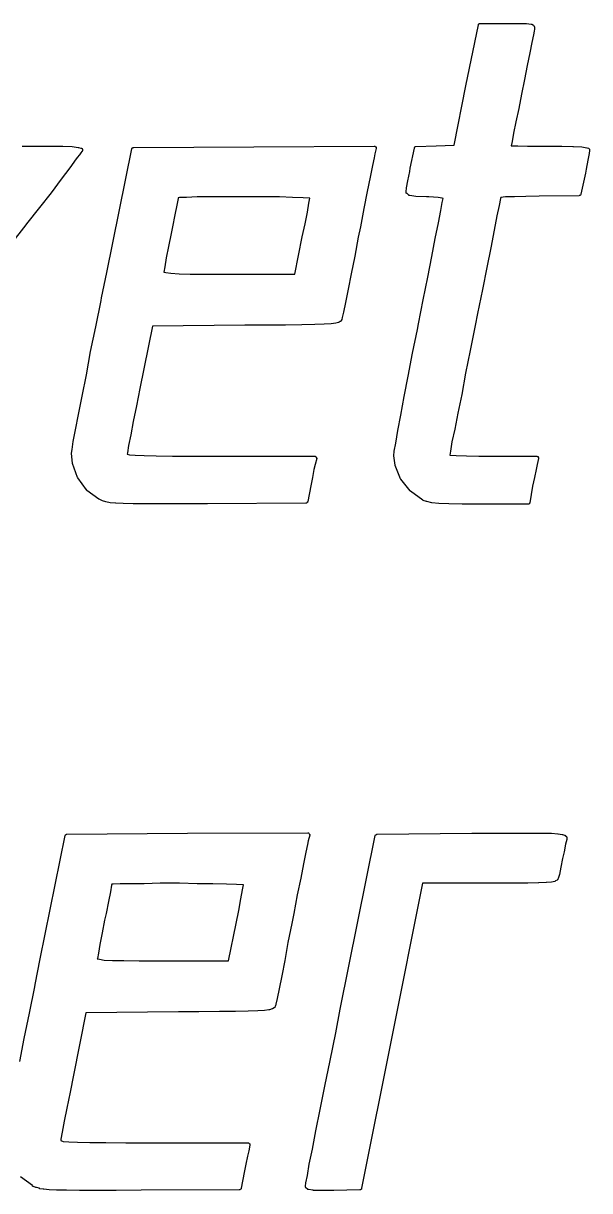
# Model space of a CAD drawing. Extents: x 101.3 to 133.5, y -168.4 to -100.4.
# Drawn here: x 104.895 to 106.356, y -162.145 to -159.133 of the extents above; entities that cross this region are included whole.
import ezdxf

# ---------------------------------------------------------------- set-up
doc = ezdxf.new("R2010")
doc.units = 0
doc.header["$MEASUREMENT"] = 0
doc.layers.add('BLACK', color=7, linetype='CONTINUOUS')

msp = doc.modelspace()

# ---------------------------------------------------------------- linework, layer by layer
at = {"layer": 'Black'}
for p, q in [((106.037, -159.294), (106.069, -159.137)), ((106.069, -159.135), (106.07, -159.134)), ((106.069, -159.136), (106.069, -159.135)), ((106.069, -159.135), (106.069, -159.135)), ((106.069, -159.135), (106.069, -159.135)), ((106.069, -159.137), (106.069, -159.136)), ((106.07, -159.134), (106.07, -159.134)), ((106.07, -159.134), (106.071, -159.134)), ((106.071, -159.134), (106.071, -159.133)), ((106.071, -159.133), (106.072, -159.133)), ((106.071, -159.134), (106.071, -159.134)), ((106.072, -159.133), (106.072, -159.133)), ((106.072, -159.133), (106.072, -159.133)), ((106.072, -159.133), (106.073, -159.133)), ((106.073, -159.133), (106.074, -159.133)), ((106.074, -159.133), (106.143, -159.133)), ((106.143, -159.133), (106.143, -159.133)), ((106.143, -159.133), (106.173, -159.133)), ((106.143, -159.133), (106.143, -159.133)), ((106.173, -159.133), (106.173, -159.133)), ((106.173, -159.133), (106.173, -159.133)), ((106.173, -159.133), (106.193, -159.133)), ((106.193, -159.133), (106.193, -159.133)), ((106.193, -159.133), (106.193, -159.133)), ((106.193, -159.133), (106.205, -159.135)), ((106.205, -159.135), (106.205, -159.135)), ((106.205, -159.135), (106.205, -159.135)), ((106.205, -159.135), (106.206, -159.135)), ((106.206, -159.135), (106.206, -159.135)), ((106.206, -159.135), (106.206, -159.135)), ((106.206, -159.135), (106.207, -159.135)), ((106.207, -159.135), (106.211, -159.138)), ((106.211, -159.138), (106.212, -159.139)), ((106.213, -159.153), (106.211, -159.163)), ((106.212, -159.139), (106.212, -159.139)), ((106.212, -159.139), (106.212, -159.139)), ((106.212, -159.139), (106.213, -159.14)), ((106.213, -159.14), (106.213, -159.14)), ((106.213, -159.14), (106.213, -159.14)), ((106.213, -159.14), (106.213, -159.141)), ((106.213, -159.141), (106.213, -159.141)), ((106.213, -159.141), (106.214, -159.142)), ((106.214, -159.148), (106.213, -159.153)), ((106.213, -159.153), (106.213, -159.153)), ((106.213, -159.153), (106.213, -159.153)), ((106.214, -159.142), (106.214, -159.142)), ((106.214, -159.142), (106.214, -159.147)), ((106.214, -159.147), (106.214, -159.148)), ((106.214, -159.148), (106.214, -159.148)), ((106.207, -159.182), (106.202, -159.209)), ((106.211, -159.163), (106.207, -159.182)), ((106.202, -159.209), (106.195, -159.242)), ((106.202, -159.209), (106.202, -159.209)), ((106.195, -159.242), (106.188, -159.278)), ((106.195, -159.242), (106.195, -159.242)), ((106.007, -159.447), (106.037, -159.294)), ((106.188, -159.278), (106.18, -159.316)), ((106.188, -159.278), (106.188, -159.278)), ((106.18, -159.316), (106.173, -159.353)), ((106.18, -159.316), (106.18, -159.316)), ((106.173, -159.353), (106.166, -159.387)), ((106.173, -159.353), (106.173, -159.353)), ((106.166, -159.387), (106.16, -159.416)), ((106.16, -159.416), (106.156, -159.438)), ((106.16, -159.416), (106.16, -159.416)), ((104.892, -159.45), (104.967, -159.45)), ((104.967, -159.45), (104.967, -159.45)), ((104.967, -159.45), (104.968, -159.45)), ((104.968, -159.45), (104.997, -159.45)), ((104.997, -159.45), (104.997, -159.45)), ((104.997, -159.45), (104.997, -159.45)), ((104.997, -159.45), (105.021, -159.451)), ((105.021, -159.451), (105.021, -159.451)), ((105.021, -159.451), (105.021, -159.451)), ((105.021, -159.451), (105.037, -159.453)), ((105.037, -159.453), (105.038, -159.453)), ((105.038, -159.453), (105.038, -159.453)), ((105.038, -159.453), (105.044, -159.455)), ((105.044, -159.455), (105.045, -159.455)), ((105.045, -159.455), (105.045, -159.455)), ((105.045, -159.455), (105.045, -159.455)), ((105.045, -159.455), (105.046, -159.455)), ((105.046, -159.455), (105.046, -159.456)), ((105.175, -159.456), (105.176, -159.455)), ((105.176, -159.455), (105.176, -159.454)), ((105.176, -159.454), (105.177, -159.454)), ((105.177, -159.454), (105.177, -159.454)), ((105.177, -159.454), (105.177, -159.454)), ((105.177, -159.454), (105.178, -159.454)), ((105.178, -159.454), (105.178, -159.453)), ((105.178, -159.453), (105.179, -159.453)), ((105.178, -159.454), (105.178, -159.454)), ((105.179, -159.453), (105.18, -159.453)), ((105.18, -159.453), (105.49, -159.452)), ((105.49, -159.452), (105.8, -159.45)), ((105.8, -159.45), (105.801, -159.45)), ((105.8, -159.45), (105.8, -159.45)), ((105.801, -159.45), (105.801, -159.45)), ((105.801, -159.45), (105.802, -159.45)), ((105.802, -159.45), (105.802, -159.45)), ((105.802, -159.45), (105.802, -159.45)), ((105.802, -159.45), (105.803, -159.451)), ((105.803, -159.451), (105.803, -159.451)), ((105.803, -159.451), (105.804, -159.451)), ((105.804, -159.451), (105.804, -159.451)), ((105.804, -159.451), (105.804, -159.452)), ((105.804, -159.452), (105.805, -159.452)), ((105.805, -159.452), (105.805, -159.453)), ((105.805, -159.453), (105.805, -159.453)), ((105.805, -159.453), (105.805, -159.453)), ((105.805, -159.453), (105.805, -159.454)), ((105.805, -159.454), (105.805, -159.454)), ((105.805, -159.454), (105.805, -159.454)), ((105.805, -159.454), (105.805, -159.455)), ((105.805, -159.455), (105.805, -159.456)), ((105.893, -159.507), (105.904, -159.455)), ((105.904, -159.453), (105.905, -159.452)), ((105.904, -159.454), (105.904, -159.453)), ((105.904, -159.453), (105.904, -159.453)), ((105.904, -159.453), (105.904, -159.453)), ((105.904, -159.455), (105.904, -159.454)), ((105.905, -159.452), (105.906, -159.451)), ((105.905, -159.452), (105.905, -159.452)), ((105.905, -159.452), (105.905, -159.452)), ((105.905, -159.452), (105.905, -159.452)), ((105.906, -159.451), (105.907, -159.451)), ((105.907, -159.451), (105.907, -159.451)), ((105.907, -159.451), (105.907, -159.451)), ((105.907, -159.451), (105.908, -159.451)), ((105.908, -159.451), (105.96, -159.449)), ((105.908, -159.451), (105.908, -159.451)), ((105.96, -159.449), (106.007, -159.447)), ((106.156, -159.438), (106.154, -159.449)), ((106.154, -159.449), (106.154, -159.449)), ((106.154, -159.449), (106.171, -159.449)), ((106.156, -159.438), (106.156, -159.438)), ((106.171, -159.449), (106.196, -159.45)), ((106.196, -159.45), (106.196, -159.45)), ((106.196, -159.45), (106.227, -159.45)), ((106.227, -159.45), (106.25, -159.45)), ((106.25, -159.45), (106.25, -159.45)), ((106.25, -159.45), (106.25, -159.45)), ((106.25, -159.45), (106.284, -159.45)), ((106.284, -159.45), (106.284, -159.45)), ((106.284, -159.45), (106.284, -159.45)), ((106.284, -159.45), (106.313, -159.451)), ((106.313, -159.451), (106.313, -159.451)), ((106.313, -159.451), (106.314, -159.451)), ((106.314, -159.451), (106.336, -159.452)), ((106.336, -159.452), (106.336, -159.452)), ((106.336, -159.452), (106.336, -159.452)), ((106.336, -159.452), (106.349, -159.454)), ((106.349, -159.454), (106.35, -159.454)), ((106.35, -159.454), (106.35, -159.454)), ((106.35, -159.454), (106.353, -159.455)), ((106.353, -159.455), (106.354, -159.456)), ((105.032, -159.483), (105.015, -159.506)), ((105.043, -159.469), (105.032, -159.483)), ((105.032, -159.483), (105.032, -159.483)), ((105.032, -159.483), (105.032, -159.483)), ((105.047, -159.463), (105.043, -159.468)), ((105.043, -159.468), (105.043, -159.469)), ((105.043, -159.469), (105.043, -159.469)), ((105.046, -159.456), (105.046, -159.456)), ((105.046, -159.456), (105.046, -159.456)), ((105.046, -159.456), (105.046, -159.456)), ((105.046, -159.456), (105.047, -159.456)), ((105.047, -159.456), (105.047, -159.457)), ((105.047, -159.457), (105.047, -159.457)), ((105.047, -159.457), (105.047, -159.457)), ((105.047, -159.457), (105.047, -159.457)), ((105.047, -159.457), (105.047, -159.458)), ((105.047, -159.458), (105.048, -159.458)), ((105.048, -159.462), (105.047, -159.462)), ((105.047, -159.462), (105.047, -159.462)), ((105.047, -159.462), (105.047, -159.463)), ((105.048, -159.458), (105.048, -159.458)), ((105.048, -159.458), (105.048, -159.458)), ((105.048, -159.458), (105.048, -159.459)), ((105.048, -159.459), (105.048, -159.459)), ((105.048, -159.459), (105.048, -159.459)), ((105.048, -159.459), (105.048, -159.459)), ((105.048, -159.459), (105.048, -159.46)), ((105.048, -159.46), (105.048, -159.46)), ((105.048, -159.46), (105.048, -159.46)), ((105.048, -159.46), (105.048, -159.46)), ((105.048, -159.46), (105.048, -159.461)), ((105.048, -159.461), (105.048, -159.461)), ((105.048, -159.461), (105.048, -159.461)), ((105.048, -159.461), (105.048, -159.462)), ((105.048, -159.462), (105.048, -159.462)), ((105.111, -159.776), (105.175, -159.457)), ((105.175, -159.457), (105.175, -159.456)), ((105.175, -159.456), (105.175, -159.456)), ((105.175, -159.456), (105.175, -159.456)), ((105.175, -159.457), (105.175, -159.457)), ((105.8, -159.48), (105.796, -159.5)), ((105.802, -159.47), (105.8, -159.48)), ((105.8, -159.48), (105.8, -159.48)), ((105.805, -159.456), (105.802, -159.47)), ((105.805, -159.456), (105.805, -159.456)), ((105.805, -159.456), (105.805, -159.456)), ((106.355, -159.469), (106.351, -159.486)), ((106.354, -159.456), (106.354, -159.456)), ((106.354, -159.456), (106.354, -159.456)), ((106.354, -159.456), (106.354, -159.456)), ((106.354, -159.456), (106.355, -159.457)), ((106.355, -159.457), (106.355, -159.457)), ((106.355, -159.457), (106.355, -159.457)), ((106.355, -159.457), (106.355, -159.458)), ((106.355, -159.458), (106.356, -159.458)), ((106.356, -159.461), (106.355, -159.469)), ((106.355, -159.469), (106.355, -159.469)), ((106.355, -159.469), (106.355, -159.469)), ((106.356, -159.458), (106.356, -159.459)), ((106.356, -159.459), (106.356, -159.459)), ((106.356, -159.459), (106.356, -159.459)), ((106.356, -159.459), (106.356, -159.46)), ((106.356, -159.46), (106.356, -159.461)), ((105.015, -159.506), (104.993, -159.535)), ((105.015, -159.506), (105.015, -159.506)), ((105.015, -159.506), (105.015, -159.506)), ((105.796, -159.5), (105.79, -159.53)), ((105.796, -159.5), (105.796, -159.5)), ((105.887, -159.539), (105.892, -159.515)), ((105.892, -159.515), (105.893, -159.507)), ((105.892, -159.515), (105.892, -159.515)), ((105.892, -159.515), (105.892, -159.515)), ((105.893, -159.507), (105.893, -159.507)), ((105.893, -159.507), (105.893, -159.507)), ((106.347, -159.509), (106.345, -159.52)), ((106.351, -159.486), (106.347, -159.509)), ((106.347, -159.509), (106.347, -159.509)), ((106.347, -159.509), (106.347, -159.509)), ((106.351, -159.486), (106.351, -159.486)), ((106.351, -159.486), (106.351, -159.486)), ((104.993, -159.535), (104.967, -159.57)), ((104.993, -159.535), (104.993, -159.535)), ((104.993, -159.535), (104.993, -159.535)), ((105.79, -159.53), (105.782, -159.567)), ((105.79, -159.53), (105.79, -159.53)), ((105.884, -159.557), (105.887, -159.539)), ((105.887, -159.539), (105.887, -159.539)), ((105.887, -159.539), (105.887, -159.539)), ((106.345, -159.52), (106.333, -159.574)), ((106.345, -159.52), (106.345, -159.52)), ((106.345, -159.52), (106.345, -159.52)), ((104.967, -159.57), (104.937, -159.608)), ((104.967, -159.57), (104.967, -159.57)), ((104.967, -159.57), (104.967, -159.57)), ((105.782, -159.567), (105.774, -159.611)), ((105.782, -159.567), (105.782, -159.567)), ((105.883, -159.567), (105.884, -159.558)), ((105.883, -159.568), (105.883, -159.567)), ((105.883, -159.569), (105.883, -159.568)), ((105.883, -159.568), (105.883, -159.568)), ((105.883, -159.57), (105.883, -159.569)), ((105.883, -159.569), (105.883, -159.569)), ((105.883, -159.569), (105.883, -159.569)), ((105.883, -159.571), (105.883, -159.57)), ((105.883, -159.57), (105.883, -159.57)), ((105.884, -159.571), (105.883, -159.571)), ((105.884, -159.558), (105.884, -159.557)), ((105.884, -159.557), (105.884, -159.557)), ((105.884, -159.572), (105.884, -159.571)), ((105.884, -159.571), (105.884, -159.571)), ((105.885, -159.572), (105.884, -159.572)), ((105.884, -159.572), (105.884, -159.572)), ((105.89, -159.576), (105.885, -159.572)), ((106.333, -159.575), (106.332, -159.576)), ((106.333, -159.574), (106.333, -159.574)), ((106.333, -159.574), (106.333, -159.575)), ((106.333, -159.575), (106.333, -159.575)), ((106.333, -159.575), (106.333, -159.575)), ((105.291, -159.602), (105.286, -159.627)), ((105.295, -159.585), (105.291, -159.602)), ((105.291, -159.602), (105.291, -159.602)), ((105.291, -159.602), (105.291, -159.602)), ((105.298, -159.582), (105.295, -159.583)), ((105.295, -159.583), (105.295, -159.585)), ((105.295, -159.585), (105.295, -159.585)), ((105.295, -159.585), (105.295, -159.585)), ((105.316, -159.582), (105.298, -159.582)), ((105.344, -159.581), (105.316, -159.582)), ((105.379, -159.581), (105.344, -159.581)), ((105.344, -159.581), (105.344, -159.581)), ((105.42, -159.581), (105.379, -159.581)), ((105.379, -159.581), (105.379, -159.581)), ((105.465, -159.581), (105.42, -159.581)), ((105.47, -159.581), (105.465, -159.581)), ((105.515, -159.581), (105.47, -159.581)), ((105.556, -159.581), (105.515, -159.581)), ((105.515, -159.581), (105.515, -159.581)), ((105.59, -159.582), (105.556, -159.581)), ((105.617, -159.583), (105.59, -159.582)), ((105.633, -159.584), (105.617, -159.583)), ((105.628, -159.62), (105.632, -159.597)), ((105.632, -159.597), (105.634, -159.584)), ((105.634, -159.584), (105.633, -159.584)), ((105.89, -159.577), (105.89, -159.576)), ((105.891, -159.577), (105.89, -159.577)), ((105.892, -159.577), (105.891, -159.577)), ((105.891, -159.577), (105.891, -159.577)), ((105.908, -159.58), (105.892, -159.577)), ((105.892, -159.577), (105.892, -159.577)), ((105.892, -159.577), (105.892, -159.577)), ((105.935, -159.581), (105.908, -159.58)), ((105.908, -159.58), (105.908, -159.58)), ((105.908, -159.58), (105.908, -159.58)), ((105.941, -159.581), (105.935, -159.581)), ((105.935, -159.581), (105.935, -159.581)), ((105.935, -159.581), (105.935, -159.581)), ((105.965, -159.582), (105.941, -159.581)), ((105.976, -159.584), (105.965, -159.582)), ((105.972, -159.616), (105.976, -159.595)), ((105.978, -159.585), (105.976, -159.584)), ((105.976, -159.595), (105.978, -159.585)), ((106.123, -159.603), (106.117, -159.63)), ((106.126, -159.585), (106.123, -159.603)), ((106.123, -159.603), (106.123, -159.603)), ((106.123, -159.603), (106.123, -159.603)), ((106.127, -159.582), (106.126, -159.585)), ((106.126, -159.585), (106.126, -159.585)), ((106.126, -159.585), (106.126, -159.585)), ((106.139, -159.581), (106.127, -159.582)), ((106.162, -159.581), (106.139, -159.581)), ((106.191, -159.58), (106.162, -159.581)), ((106.162, -159.581), (106.162, -159.581)), ((106.226, -159.579), (106.191, -159.58)), ((106.191, -159.58), (106.191, -159.58)), ((106.329, -159.578), (106.226, -159.579)), ((106.226, -159.579), (106.226, -159.579)), ((106.33, -159.577), (106.329, -159.577)), ((106.329, -159.577), (106.329, -159.578)), ((106.331, -159.577), (106.33, -159.577)), ((106.33, -159.577), (106.33, -159.577)), ((106.33, -159.577), (106.33, -159.577)), ((106.332, -159.576), (106.331, -159.577)), ((106.332, -159.576), (106.332, -159.576)), ((106.332, -159.576), (106.332, -159.576)), ((106.332, -159.576), (106.332, -159.576)), ((104.937, -159.608), (104.904, -159.65)), ((104.937, -159.608), (104.937, -159.608)), ((104.937, -159.608), (104.937, -159.608)), ((105.286, -159.627), (105.28, -159.658)), ((105.286, -159.627), (105.286, -159.627)), ((105.286, -159.627), (105.286, -159.627)), ((105.622, -159.65), (105.628, -159.62)), ((105.774, -159.611), (105.765, -159.658)), ((105.774, -159.611), (105.774, -159.611)), ((105.966, -159.648), (105.972, -159.616)), ((105.972, -159.616), (105.972, -159.616)), ((106.117, -159.63), (106.11, -159.667)), ((106.117, -159.63), (106.117, -159.63)), ((104.902, -159.653), (104.758, -159.837)), ((104.904, -159.65), (104.902, -159.653)), ((104.902, -159.653), (104.902, -159.653)), ((104.904, -159.65), (104.904, -159.65)), ((104.904, -159.65), (104.904, -159.65)), ((105.28, -159.658), (105.277, -159.675)), ((105.28, -159.658), (105.28, -159.658)), ((105.28, -159.658), (105.28, -159.658)), ((105.615, -159.684), (105.622, -159.65)), ((105.622, -159.65), (105.622, -159.65)), ((105.765, -159.658), (105.759, -159.685)), ((105.958, -159.688), (105.966, -159.648)), ((105.966, -159.648), (105.966, -159.648)), ((105.277, -159.675), (105.27, -159.709)), ((105.277, -159.675), (105.277, -159.675)), ((105.596, -159.78), (105.615, -159.684)), ((105.615, -159.684), (105.615, -159.684)), ((105.759, -159.685), (105.75, -159.734)), ((105.759, -159.685), (105.759, -159.685)), ((105.949, -159.735), (105.958, -159.688)), ((106.11, -159.667), (106.101, -159.712)), ((106.11, -159.667), (106.11, -159.667)), ((105.27, -159.709), (105.264, -159.738)), ((106.101, -159.712), (106.091, -159.763)), ((106.101, -159.712), (106.101, -159.712)), ((105.264, -159.738), (105.26, -159.761)), ((105.264, -159.738), (105.264, -159.738)), ((105.75, -159.734), (105.741, -159.779)), ((105.75, -159.734), (105.75, -159.734)), ((105.75, -159.734), (105.75, -159.734)), ((105.939, -159.788), (105.949, -159.735)), ((105.949, -159.735), (105.949, -159.735)), ((105.097, -159.841), (105.111, -159.776)), ((105.26, -159.761), (105.258, -159.775)), ((105.258, -159.775), (105.258, -159.775)), ((105.258, -159.775), (105.263, -159.776)), ((105.263, -159.776), (105.276, -159.778)), ((105.276, -159.778), (105.297, -159.779)), ((105.297, -159.779), (105.326, -159.78)), ((105.326, -159.78), (105.366, -159.78)), ((105.366, -159.78), (105.366, -159.78)), ((105.366, -159.78), (105.417, -159.78)), ((105.417, -159.78), (105.426, -159.78)), ((105.426, -159.78), (105.596, -159.78)), ((105.741, -159.779), (105.733, -159.819)), ((105.741, -159.779), (105.741, -159.779)), ((105.741, -159.779), (105.741, -159.779)), ((106.091, -159.763), (106.08, -159.82)), ((106.091, -159.763), (106.091, -159.763)), ((105.927, -159.846), (105.939, -159.788)), ((105.096, -159.848), (105.097, -159.841)), ((105.733, -159.819), (105.726, -159.853)), ((105.733, -159.819), (105.733, -159.819)), ((105.733, -159.819), (105.733, -159.819)), ((105.915, -159.908), (105.927, -159.846)), ((106.08, -159.82), (106.067, -159.882)), ((106.08, -159.82), (106.08, -159.82)), ((105.082, -159.916), (105.096, -159.848)), ((105.096, -159.848), (105.096, -159.848)), ((105.096, -159.848), (105.096, -159.848)), ((105.726, -159.853), (105.721, -159.878)), ((105.726, -159.853), (105.726, -159.853)), ((105.726, -159.853), (105.726, -159.853)), ((105.701, -159.907), (105.689, -159.908)), ((105.708, -159.905), (105.701, -159.907)), ((105.701, -159.907), (105.701, -159.907)), ((105.701, -159.907), (105.701, -159.907)), ((105.709, -159.904), (105.708, -159.905)), ((105.71, -159.904), (105.709, -159.904)), ((105.713, -159.902), (105.71, -159.904)), ((105.714, -159.902), (105.713, -159.902)), ((105.715, -159.901), (105.714, -159.901)), ((105.714, -159.901), (105.714, -159.901)), ((105.714, -159.901), (105.714, -159.902)), ((105.717, -159.897), (105.715, -159.9)), ((105.715, -159.9), (105.715, -159.9)), ((105.715, -159.9), (105.715, -159.901)), ((105.718, -159.893), (105.717, -159.896)), ((105.717, -159.896), (105.717, -159.897)), ((105.717, -159.897), (105.717, -159.897)), ((105.721, -159.878), (105.718, -159.892)), ((105.718, -159.892), (105.718, -159.893)), ((105.718, -159.893), (105.718, -159.893)), ((105.721, -159.878), (105.721, -159.878)), ((105.721, -159.878), (105.721, -159.878)), ((106.067, -159.882), (106.061, -159.913)), ((105.069, -159.98), (105.082, -159.916)), ((105.082, -159.916), (105.082, -159.916)), ((105.082, -159.916), (105.082, -159.916)), ((105.229, -159.914), (105.196, -160.075)), ((105.467, -159.912), (105.229, -159.914)), ((105.52, -159.912), (105.467, -159.912)), ((105.467, -159.912), (105.467, -159.912)), ((105.467, -159.912), (105.467, -159.912)), ((105.572, -159.912), (105.52, -159.912)), ((105.52, -159.912), (105.52, -159.912)), ((105.52, -159.912), (105.52, -159.912)), ((105.614, -159.911), (105.572, -159.912)), ((105.572, -159.912), (105.572, -159.912)), ((105.572, -159.912), (105.572, -159.912)), ((105.647, -159.91), (105.614, -159.911)), ((105.614, -159.911), (105.614, -159.911)), ((105.614, -159.911), (105.614, -159.911)), ((105.671, -159.909), (105.647, -159.91)), ((105.647, -159.91), (105.647, -159.91)), ((105.647, -159.91), (105.647, -159.91)), ((105.689, -159.908), (105.671, -159.909)), ((105.671, -159.909), (105.671, -159.909)), ((105.671, -159.909), (105.671, -159.909)), ((105.689, -159.908), (105.689, -159.908)), ((105.689, -159.908), (105.689, -159.908)), ((105.899, -159.984), (105.912, -159.923)), ((105.912, -159.923), (105.915, -159.908)), ((105.912, -159.923), (105.912, -159.923)), ((105.912, -159.923), (105.912, -159.923)), ((105.915, -159.908), (105.915, -159.908)), ((106.061, -159.913), (106.048, -159.977)), ((105.058, -160.04), (105.069, -159.98)), ((105.069, -159.98), (105.069, -159.98)), ((105.888, -160.043), (105.899, -159.984)), ((105.899, -159.984), (105.899, -159.984)), ((105.899, -159.984), (105.899, -159.984)), ((106.048, -159.977), (106.036, -160.036)), ((105.047, -160.095), (105.058, -160.04)), ((105.058, -160.04), (105.058, -160.04)), ((105.058, -160.04), (105.058, -160.04)), ((105.878, -160.096), (105.888, -160.043)), ((105.888, -160.043), (105.888, -160.043)), ((105.888, -160.043), (105.888, -160.043)), ((106.036, -160.036), (106.026, -160.091)), ((106.036, -160.036), (106.036, -160.036)), ((105.196, -160.075), (105.187, -160.12)), ((105.038, -160.142), (105.047, -160.095)), ((105.047, -160.095), (105.047, -160.095)), ((105.047, -160.095), (105.047, -160.095)), ((105.869, -160.144), (105.878, -160.096)), ((105.878, -160.096), (105.878, -160.096)), ((105.878, -160.096), (105.878, -160.096)), ((106.026, -160.091), (106.016, -160.139)), ((106.026, -160.091), (106.026, -160.091)), ((105.03, -160.182), (105.038, -160.142)), ((105.038, -160.142), (105.038, -160.142)), ((105.038, -160.142), (105.038, -160.142)), ((105.187, -160.12), (105.179, -160.16)), ((105.861, -160.184), (105.869, -160.144)), ((105.869, -160.144), (105.869, -160.144)), ((105.869, -160.144), (105.869, -160.144)), ((106.016, -160.139), (106.008, -160.18)), ((105.179, -160.16), (105.173, -160.195)), ((105.179, -160.16), (105.179, -160.16)), ((105.024, -160.212), (105.03, -160.182)), ((105.03, -160.182), (105.03, -160.182)), ((105.03, -160.182), (105.03, -160.182)), ((105.173, -160.195), (105.167, -160.222)), ((105.856, -160.216), (105.861, -160.184)), ((105.861, -160.184), (105.861, -160.184)), ((105.861, -160.184), (105.861, -160.184)), ((106.008, -160.18), (106.001, -160.213)), ((105.02, -160.242), (105.021, -160.233)), ((105.021, -160.233), (105.024, -160.212)), ((105.021, -160.233), (105.021, -160.233)), ((105.021, -160.233), (105.021, -160.233)), ((105.024, -160.212), (105.024, -160.212)), ((105.024, -160.212), (105.024, -160.212)), ((105.167, -160.222), (105.164, -160.241)), ((105.167, -160.222), (105.167, -160.222)), ((105.851, -160.248), (105.852, -160.238)), ((105.852, -160.237), (105.856, -160.216)), ((105.852, -160.238), (105.852, -160.237)), ((105.852, -160.237), (105.852, -160.237)), ((105.856, -160.216), (105.856, -160.216)), ((105.856, -160.216), (105.856, -160.216)), ((105.997, -160.237), (105.995, -160.247)), ((106.001, -160.213), (105.997, -160.237)), ((105.997, -160.237), (105.997, -160.237)), ((106.001, -160.213), (106.001, -160.213)), ((105.02, -160.243), (105.02, -160.242)), ((105.02, -160.242), (105.02, -160.242)), ((105.022, -160.268), (105.02, -160.243)), ((105.022, -160.269), (105.022, -160.268)), ((105.164, -160.241), (105.163, -160.245)), ((105.163, -160.245), (105.169, -160.246)), ((105.169, -160.246), (105.184, -160.247)), ((105.184, -160.247), (105.207, -160.248)), ((105.207, -160.248), (105.238, -160.249)), ((105.238, -160.249), (105.28, -160.25)), ((105.28, -160.25), (105.28, -160.25)), ((105.28, -160.25), (105.332, -160.25)), ((105.332, -160.25), (105.395, -160.25)), ((105.395, -160.25), (105.402, -160.25)), ((105.402, -160.25), (105.647, -160.25)), ((105.647, -160.25), (105.647, -160.25)), ((105.647, -160.25), (105.647, -160.25)), ((105.647, -160.25), (105.648, -160.25)), ((105.648, -160.25), (105.648, -160.25)), ((105.648, -160.25), (105.649, -160.251)), ((105.652, -160.256), (105.648, -160.271)), ((105.649, -160.251), (105.649, -160.251)), ((105.649, -160.251), (105.649, -160.251)), ((105.649, -160.251), (105.65, -160.251)), ((105.65, -160.251), (105.65, -160.251)), ((105.65, -160.251), (105.65, -160.252)), ((105.65, -160.252), (105.651, -160.252)), ((105.651, -160.252), (105.651, -160.253)), ((105.651, -160.253), (105.651, -160.253)), ((105.651, -160.253), (105.651, -160.253)), ((105.651, -160.253), (105.651, -160.254)), ((105.651, -160.254), (105.652, -160.254)), ((105.652, -160.254), (105.652, -160.254)), ((105.652, -160.254), (105.652, -160.255)), ((105.652, -160.255), (105.652, -160.255)), ((105.652, -160.255), (105.652, -160.256)), ((105.652, -160.256), (105.652, -160.256)), ((105.652, -160.256), (105.652, -160.256)), ((105.851, -160.249), (105.851, -160.248)), ((105.854, -160.273), (105.851, -160.249)), ((105.851, -160.249), (105.851, -160.249)), ((105.995, -160.247), (105.996, -160.247)), ((105.996, -160.247), (106.012, -160.248)), ((106.012, -160.248), (106.038, -160.249)), ((106.038, -160.249), (106.07, -160.25)), ((106.07, -160.25), (106.104, -160.25)), ((106.104, -160.25), (106.219, -160.25)), ((106.219, -160.25), (106.219, -160.25)), ((106.219, -160.25), (106.22, -160.25)), ((106.22, -160.25), (106.22, -160.25)), ((106.22, -160.25), (106.221, -160.25)), ((106.221, -160.25), (106.221, -160.251)), ((106.221, -160.251), (106.221, -160.251)), ((106.221, -160.251), (106.222, -160.251)), ((106.224, -160.256), (106.221, -160.271)), ((106.222, -160.251), (106.223, -160.251)), ((106.223, -160.251), (106.223, -160.251)), ((106.223, -160.251), (106.223, -160.252)), ((106.223, -160.252), (106.223, -160.252)), ((106.223, -160.252), (106.224, -160.253)), ((106.224, -160.253), (106.224, -160.253)), ((106.224, -160.253), (106.224, -160.253)), ((106.224, -160.253), (106.224, -160.254)), ((106.224, -160.254), (106.224, -160.254)), ((106.224, -160.254), (106.224, -160.254)), ((106.224, -160.254), (106.224, -160.255)), ((106.224, -160.255), (106.224, -160.255)), ((106.224, -160.255), (106.224, -160.256)), ((106.224, -160.256), (106.224, -160.256)), ((106.224, -160.256), (106.224, -160.256)), ((105.035, -160.305), (105.022, -160.269)), ((105.022, -160.269), (105.022, -160.269)), ((105.645, -160.284), (105.641, -160.305)), ((105.648, -160.271), (105.645, -160.284)), ((105.645, -160.284), (105.645, -160.284)), ((105.854, -160.274), (105.854, -160.273)), ((105.868, -160.308), (105.854, -160.274)), ((105.854, -160.274), (105.854, -160.274)), ((106.218, -160.284), (106.214, -160.305)), ((106.221, -160.271), (106.218, -160.284)), ((105.036, -160.306), (105.035, -160.305)), ((105.035, -160.305), (105.035, -160.305)), ((105.058, -160.337), (105.036, -160.306)), ((105.637, -160.326), (105.629, -160.367)), ((105.641, -160.305), (105.637, -160.326)), ((105.637, -160.326), (105.637, -160.326)), ((105.869, -160.309), (105.868, -160.308)), ((105.893, -160.339), (105.869, -160.309)), ((105.869, -160.309), (105.869, -160.309)), ((106.209, -160.327), (106.202, -160.37)), ((106.214, -160.305), (106.209, -160.327)), ((106.214, -160.305), (106.214, -160.305)), ((105.059, -160.337), (105.058, -160.337)), ((105.059, -160.338), (105.059, -160.337)), ((105.09, -160.361), (105.059, -160.338)), ((105.894, -160.34), (105.893, -160.339)), ((105.893, -160.339), (105.893, -160.339)), ((105.926, -160.363), (105.894, -160.34)), ((105.091, -160.361), (105.09, -160.361)), ((105.093, -160.362), (105.091, -160.361)), ((105.091, -160.361), (105.091, -160.361)), ((105.1, -160.365), (105.093, -160.362)), ((105.093, -160.362), (105.093, -160.362)), ((105.093, -160.362), (105.093, -160.362)), ((105.108, -160.368), (105.1, -160.365)), ((105.1, -160.365), (105.1, -160.365)), ((105.1, -160.365), (105.1, -160.365)), ((105.119, -160.37), (105.108, -160.368)), ((105.108, -160.368), (105.108, -160.368)), ((105.108, -160.368), (105.108, -160.368)), ((105.133, -160.371), (105.119, -160.37)), ((105.119, -160.37), (105.119, -160.37)), ((105.119, -160.37), (105.119, -160.37)), ((105.134, -160.371), (105.133, -160.371)), ((105.133, -160.371), (105.133, -160.371)), ((105.153, -160.372), (105.134, -160.371)), ((105.179, -160.373), (105.153, -160.372)), ((105.153, -160.372), (105.153, -160.372)), ((105.153, -160.372), (105.153, -160.372)), ((105.212, -160.373), (105.179, -160.373)), ((105.179, -160.373), (105.179, -160.373)), ((105.179, -160.373), (105.179, -160.373)), ((105.254, -160.373), (105.212, -160.373)), ((105.212, -160.373), (105.212, -160.373)), ((105.212, -160.373), (105.212, -160.373)), ((105.306, -160.373), (105.254, -160.373)), ((105.254, -160.373), (105.254, -160.373)), ((105.254, -160.373), (105.254, -160.373)), ((105.37, -160.373), (105.306, -160.373)), ((105.306, -160.373), (105.306, -160.373)), ((105.306, -160.373), (105.306, -160.373)), ((105.624, -160.371), (105.37, -160.373)), ((105.37, -160.373), (105.37, -160.373)), ((105.37, -160.373), (105.37, -160.373)), ((105.625, -160.371), (105.624, -160.371)), ((105.624, -160.371), (105.624, -160.371)), ((105.626, -160.371), (105.625, -160.371)), ((105.625, -160.371), (105.625, -160.371)), ((105.625, -160.371), (105.625, -160.371)), ((105.627, -160.37), (105.626, -160.371)), ((105.628, -160.369), (105.627, -160.369)), ((105.627, -160.369), (105.627, -160.37)), ((105.627, -160.37), (105.627, -160.37)), ((105.627, -160.37), (105.627, -160.37)), ((105.629, -160.367), (105.628, -160.368)), ((105.628, -160.368), (105.628, -160.369)), ((105.628, -160.369), (105.628, -160.369)), ((105.628, -160.369), (105.628, -160.369)), ((105.927, -160.363), (105.926, -160.363)), ((105.927, -160.364), (105.927, -160.363)), ((105.935, -160.367), (105.927, -160.364)), ((105.936, -160.367), (105.935, -160.367)), ((105.949, -160.37), (105.936, -160.367)), ((105.936, -160.367), (105.936, -160.367)), ((105.967, -160.372), (105.949, -160.37)), ((105.949, -160.37), (105.949, -160.37)), ((105.949, -160.37), (105.949, -160.37)), ((105.993, -160.373), (105.967, -160.372)), ((105.967, -160.372), (105.967, -160.372)), ((105.967, -160.372), (105.967, -160.372)), ((106.027, -160.374), (105.993, -160.373)), ((105.993, -160.373), (105.993, -160.373)), ((105.993, -160.373), (105.993, -160.373)), ((106.072, -160.374), (106.027, -160.374)), ((106.027, -160.374), (106.027, -160.374)), ((106.027, -160.374), (106.027, -160.374)), ((106.197, -160.374), (106.072, -160.374)), ((106.072, -160.374), (106.072, -160.374)), ((106.072, -160.374), (106.072, -160.374)), ((106.198, -160.374), (106.197, -160.374)), ((106.197, -160.374), (106.197, -160.374)), ((106.197, -160.374), (106.197, -160.374)), ((106.199, -160.374), (106.198, -160.374)), ((106.198, -160.374), (106.198, -160.374)), ((106.198, -160.374), (106.198, -160.374)), ((106.2, -160.373), (106.199, -160.374)), ((106.201, -160.373), (106.2, -160.373)), ((106.2, -160.373), (106.2, -160.373)), ((106.2, -160.373), (106.2, -160.373)), ((106.202, -160.37), (106.201, -160.371)), ((106.201, -160.371), (106.201, -160.372)), ((106.201, -160.372), (106.201, -160.372)), ((106.201, -160.372), (106.201, -160.372)), ((106.201, -160.372), (106.201, -160.373)), ((104.939, -161.547), (105.003, -161.229)), ((105.003, -161.229), (105.004, -161.228)), ((105.004, -161.228), (105.004, -161.227)), ((105.004, -161.227), (105.004, -161.227)), ((105.004, -161.227), (105.004, -161.227)), ((105.004, -161.227), (105.005, -161.227)), ((105.005, -161.227), (105.005, -161.226)), ((105.005, -161.226), (105.005, -161.226)), ((105.005, -161.226), (105.005, -161.226)), ((105.005, -161.226), (105.006, -161.226)), ((105.006, -161.226), (105.007, -161.225)), ((105.007, -161.225), (105.007, -161.225)), ((105.007, -161.225), (105.007, -161.225)), ((105.007, -161.225), (105.007, -161.225)), ((105.007, -161.225), (105.008, -161.225)), ((105.008, -161.225), (105.319, -161.223)), ((105.319, -161.223), (105.629, -161.222)), ((105.629, -161.222), (105.629, -161.222)), ((105.629, -161.222), (105.63, -161.222)), ((105.629, -161.222), (105.629, -161.222)), ((105.63, -161.222), (105.63, -161.222)), ((105.63, -161.222), (105.631, -161.222)), ((105.634, -161.228), (105.63, -161.242)), ((105.631, -161.222), (105.631, -161.222)), ((105.631, -161.222), (105.631, -161.222)), ((105.631, -161.222), (105.632, -161.223)), ((105.632, -161.223), (105.632, -161.223)), ((105.632, -161.223), (105.632, -161.223)), ((105.632, -161.223), (105.633, -161.224)), ((105.633, -161.224), (105.633, -161.224)), ((105.633, -161.224), (105.633, -161.224)), ((105.633, -161.224), (105.633, -161.224)), ((105.633, -161.224), (105.633, -161.225)), ((105.633, -161.225), (105.634, -161.226)), ((105.634, -161.226), (105.634, -161.226)), ((105.634, -161.226), (105.634, -161.226)), ((105.634, -161.226), (105.634, -161.227)), ((105.634, -161.227), (105.634, -161.227)), ((105.634, -161.227), (105.634, -161.228)), ((105.634, -161.228), (105.634, -161.228)), ((105.713, -161.677), (105.803, -161.229)), ((105.803, -161.229), (105.804, -161.228)), ((105.804, -161.228), (105.804, -161.227)), ((105.804, -161.227), (105.804, -161.227)), ((105.804, -161.227), (105.804, -161.227)), ((105.804, -161.227), (105.805, -161.227)), ((105.805, -161.227), (105.805, -161.226)), ((105.805, -161.226), (105.805, -161.226)), ((105.805, -161.226), (105.805, -161.226)), ((105.805, -161.226), (105.806, -161.226)), ((105.806, -161.226), (105.807, -161.225)), ((105.807, -161.225), (105.807, -161.225)), ((105.807, -161.225), (105.807, -161.225)), ((105.807, -161.225), (105.808, -161.225)), ((105.808, -161.225), (106.052, -161.223)), ((105.808, -161.225), (105.808, -161.225)), ((106.052, -161.223), (106.052, -161.223)), ((106.052, -161.223), (106.114, -161.223)), ((106.114, -161.223), (106.114, -161.223)), ((106.114, -161.223), (106.114, -161.223)), ((106.114, -161.223), (106.164, -161.223)), ((106.164, -161.223), (106.164, -161.223)), ((106.164, -161.223), (106.164, -161.223)), ((106.164, -161.223), (106.204, -161.223)), ((106.204, -161.223), (106.204, -161.223)), ((106.204, -161.223), (106.204, -161.223)), ((106.204, -161.223), (106.235, -161.223)), ((106.235, -161.223), (106.235, -161.223)), ((106.235, -161.223), (106.235, -161.223)), ((106.235, -161.223), (106.258, -161.223)), ((106.258, -161.223), (106.258, -161.223)), ((106.258, -161.223), (106.258, -161.223)), ((106.258, -161.223), (106.274, -161.224)), ((106.274, -161.224), (106.274, -161.224)), ((106.274, -161.224), (106.275, -161.224)), ((106.275, -161.224), (106.285, -161.226)), ((106.285, -161.226), (106.285, -161.226)), ((106.285, -161.226), (106.286, -161.226)), ((106.286, -161.226), (106.291, -161.228)), ((106.291, -161.228), (106.292, -161.228)), ((106.292, -161.228), (106.292, -161.228)), ((106.292, -161.228), (106.292, -161.228)), ((106.292, -161.228), (106.293, -161.228)), ((106.293, -161.228), (106.293, -161.229)), ((106.293, -161.229), (106.293, -161.229)), ((106.293, -161.229), (106.296, -161.231)), ((106.296, -161.231), (106.296, -161.231)), ((106.296, -161.231), (106.296, -161.231)), ((106.296, -161.231), (106.296, -161.232)), ((106.296, -161.232), (106.297, -161.233)), ((105.628, -161.252), (105.624, -161.272)), ((105.63, -161.242), (105.628, -161.252)), ((105.628, -161.252), (105.628, -161.252)), ((106.294, -161.251), (106.29, -161.271)), ((106.297, -161.239), (106.294, -161.251)), ((106.297, -161.233), (106.297, -161.233)), ((106.297, -161.233), (106.297, -161.233)), ((106.297, -161.233), (106.297, -161.234)), ((106.297, -161.234), (106.297, -161.234)), ((106.297, -161.234), (106.297, -161.234)), ((106.297, -161.234), (106.297, -161.235)), ((106.297, -161.235), (106.297, -161.237)), ((106.297, -161.237), (106.297, -161.238)), ((106.297, -161.238), (106.297, -161.239)), ((106.297, -161.239), (106.297, -161.239)), ((105.624, -161.272), (105.618, -161.302)), ((105.624, -161.272), (105.624, -161.272)), ((106.286, -161.288), (106.282, -161.31)), ((106.29, -161.271), (106.286, -161.288)), ((106.286, -161.288), (106.286, -161.288)), ((106.286, -161.288), (106.286, -161.288)), ((105.618, -161.302), (105.611, -161.339)), ((105.618, -161.302), (105.618, -161.302)), ((106.282, -161.31), (106.278, -161.329)), ((106.282, -161.31), (106.282, -161.31)), ((106.282, -161.31), (106.282, -161.31)), ((105.248, -161.352), (105.207, -161.353)), ((105.294, -161.352), (105.248, -161.352)), ((105.298, -161.352), (105.294, -161.352)), ((105.344, -161.353), (105.298, -161.352)), ((105.611, -161.339), (105.602, -161.382)), ((105.611, -161.339), (105.611, -161.339)), ((105.925, -161.352), (105.847, -161.744)), ((106.095, -161.352), (105.925, -161.352)), ((106.111, -161.352), (106.095, -161.352)), ((106.095, -161.352), (106.095, -161.352)), ((106.159, -161.352), (106.111, -161.352)), ((106.111, -161.352), (106.111, -161.352)), ((106.111, -161.352), (106.111, -161.352)), ((106.197, -161.352), (106.159, -161.352)), ((106.159, -161.352), (106.159, -161.352)), ((106.159, -161.352), (106.159, -161.352)), ((106.224, -161.351), (106.197, -161.352)), ((106.197, -161.352), (106.197, -161.352)), ((106.197, -161.352), (106.197, -161.352)), ((106.225, -161.351), (106.224, -161.351)), ((106.224, -161.351), (106.224, -161.351)), ((106.244, -161.35), (106.225, -161.351)), ((106.245, -161.35), (106.244, -161.35)), ((106.244, -161.35), (106.244, -161.35)), ((106.258, -161.349), (106.245, -161.35)), ((106.266, -161.347), (106.258, -161.349)), ((106.258, -161.349), (106.258, -161.349)), ((106.258, -161.349), (106.258, -161.349)), ((106.267, -161.347), (106.266, -161.347)), ((106.268, -161.346), (106.267, -161.347)), ((106.272, -161.344), (106.268, -161.346)), ((106.273, -161.343), (106.272, -161.343)), ((106.272, -161.343), (106.272, -161.344)), ((106.274, -161.342), (106.273, -161.342)), ((106.273, -161.342), (106.273, -161.343)), ((106.273, -161.343), (106.273, -161.343)), ((106.273, -161.343), (106.273, -161.343)), ((106.275, -161.339), (106.274, -161.342)), ((106.276, -161.338), (106.275, -161.339)), ((106.278, -161.329), (106.276, -161.337)), ((106.276, -161.337), (106.276, -161.338)), ((106.278, -161.329), (106.278, -161.329)), ((106.278, -161.329), (106.278, -161.329)), ((105.12, -161.374), (105.115, -161.399)), ((105.123, -161.357), (105.12, -161.374)), ((105.12, -161.374), (105.12, -161.374)), ((105.12, -161.374), (105.12, -161.374)), ((105.124, -161.354), (105.123, -161.357)), ((105.123, -161.357), (105.123, -161.357)), ((105.123, -161.357), (105.123, -161.357)), ((105.127, -161.354), (105.124, -161.354)), ((105.145, -161.353), (105.127, -161.354)), ((105.172, -161.353), (105.145, -161.353)), ((105.207, -161.353), (105.172, -161.353)), ((105.172, -161.353), (105.172, -161.353)), ((105.207, -161.353), (105.207, -161.353)), ((105.384, -161.353), (105.344, -161.353)), ((105.344, -161.353), (105.344, -161.353)), ((105.419, -161.354), (105.384, -161.353)), ((105.445, -161.355), (105.419, -161.354)), ((105.462, -161.356), (105.445, -161.355)), ((105.456, -161.392), (105.461, -161.369)), ((105.461, -161.369), (105.463, -161.356)), ((105.463, -161.356), (105.462, -161.356)), ((105.602, -161.382), (105.593, -161.43)), ((105.602, -161.382), (105.602, -161.382)), ((105.115, -161.399), (105.109, -161.43)), ((105.115, -161.399), (105.115, -161.399)), ((105.115, -161.399), (105.115, -161.399)), ((105.451, -161.422), (105.456, -161.392)), ((105.109, -161.43), (105.105, -161.447)), ((105.109, -161.43), (105.109, -161.43)), ((105.109, -161.43), (105.109, -161.43)), ((105.444, -161.456), (105.451, -161.422)), ((105.451, -161.422), (105.451, -161.422)), ((105.593, -161.43), (105.588, -161.456)), ((105.105, -161.447), (105.099, -161.48)), ((105.105, -161.447), (105.105, -161.447)), ((105.425, -161.552), (105.444, -161.456)), ((105.444, -161.456), (105.444, -161.456)), ((105.588, -161.456), (105.578, -161.505)), ((105.588, -161.456), (105.588, -161.456)), ((105.099, -161.48), (105.093, -161.51)), ((105.089, -161.532), (105.087, -161.546)), ((105.093, -161.51), (105.089, -161.532)), ((105.093, -161.51), (105.093, -161.51)), ((105.578, -161.505), (105.57, -161.551)), ((105.578, -161.505), (105.578, -161.505)), ((105.578, -161.505), (105.578, -161.505)), ((104.926, -161.613), (104.939, -161.547)), ((105.087, -161.546), (105.086, -161.547)), ((105.086, -161.547), (105.092, -161.548)), ((105.092, -161.548), (105.104, -161.55)), ((105.104, -161.55), (105.125, -161.551)), ((105.125, -161.551), (105.155, -161.551)), ((105.155, -161.551), (105.194, -161.552)), ((105.194, -161.552), (105.194, -161.552)), ((105.194, -161.552), (105.245, -161.552)), ((105.245, -161.552), (105.255, -161.552)), ((105.255, -161.552), (105.425, -161.552)), ((105.57, -161.551), (105.562, -161.591)), ((105.57, -161.551), (105.57, -161.551)), ((105.57, -161.551), (105.57, -161.551)), ((105.562, -161.591), (105.555, -161.624)), ((105.562, -161.591), (105.562, -161.591)), ((105.562, -161.591), (105.562, -161.591)), ((104.911, -161.687), (104.925, -161.619)), ((104.925, -161.619), (104.926, -161.613)), ((104.925, -161.619), (104.925, -161.619)), ((104.925, -161.619), (104.925, -161.619)), ((105.55, -161.649), (105.547, -161.664)), ((105.555, -161.624), (105.55, -161.649)), ((105.55, -161.649), (105.55, -161.649)), ((105.55, -161.649), (105.55, -161.649)), ((105.555, -161.624), (105.555, -161.624)), ((105.555, -161.624), (105.555, -161.624)), ((105.296, -161.684), (105.057, -161.686)), ((105.348, -161.684), (105.296, -161.684)), ((105.296, -161.684), (105.296, -161.684)), ((105.296, -161.684), (105.296, -161.684)), ((105.401, -161.683), (105.348, -161.684)), ((105.348, -161.684), (105.348, -161.684)), ((105.348, -161.684), (105.348, -161.684)), ((105.443, -161.683), (105.401, -161.683)), ((105.401, -161.683), (105.401, -161.683)), ((105.401, -161.683), (105.401, -161.683)), ((105.475, -161.682), (105.443, -161.683)), ((105.443, -161.683), (105.443, -161.683)), ((105.443, -161.683), (105.443, -161.683)), ((105.5, -161.681), (105.475, -161.682)), ((105.475, -161.682), (105.475, -161.682)), ((105.475, -161.682), (105.475, -161.682)), ((105.517, -161.68), (105.5, -161.681)), ((105.5, -161.681), (105.5, -161.681)), ((105.5, -161.681), (105.5, -161.681)), ((105.529, -161.678), (105.517, -161.68)), ((105.517, -161.68), (105.517, -161.68)), ((105.517, -161.68), (105.517, -161.68)), ((105.53, -161.678), (105.529, -161.678)), ((105.529, -161.678), (105.529, -161.678)), ((105.537, -161.676), (105.53, -161.678)), ((105.538, -161.676), (105.537, -161.676)), ((105.542, -161.673), (105.538, -161.676)), ((105.538, -161.676), (105.538, -161.676)), ((105.543, -161.673), (105.542, -161.673)), ((105.542, -161.673), (105.542, -161.673)), ((105.544, -161.672), (105.543, -161.672)), ((105.543, -161.672), (105.543, -161.672)), ((105.543, -161.672), (105.543, -161.673)), ((105.543, -161.673), (105.543, -161.673)), ((105.545, -161.669), (105.544, -161.672)), ((105.546, -161.668), (105.545, -161.669)), ((105.547, -161.664), (105.546, -161.668)), ((105.546, -161.668), (105.546, -161.668)), ((105.547, -161.664), (105.547, -161.664)), ((105.547, -161.664), (105.547, -161.664)), ((105.701, -161.738), (105.713, -161.677)), ((105.713, -161.677), (105.713, -161.677)), ((104.898, -161.752), (104.911, -161.687)), ((104.911, -161.687), (104.911, -161.687)), ((104.911, -161.687), (104.911, -161.687)), ((105.057, -161.686), (105.025, -161.847)), ((105.687, -161.809), (105.701, -161.738)), ((105.701, -161.738), (105.701, -161.738)), ((105.847, -161.744), (105.768, -162.139)), ((104.886, -161.812), (104.898, -161.752)), ((104.898, -161.752), (104.898, -161.752)), ((105.673, -161.875), (105.687, -161.809)), ((105.687, -161.809), (105.687, -161.809)), ((105.025, -161.847), (105.016, -161.891)), ((105.016, -161.891), (105.008, -161.932)), ((105.661, -161.936), (105.673, -161.875)), ((105.673, -161.875), (105.673, -161.875)), ((105.008, -161.932), (105.001, -161.966)), ((105.008, -161.932), (105.008, -161.932)), ((105.65, -161.991), (105.661, -161.936)), ((105.661, -161.936), (105.661, -161.936)), ((105.001, -161.966), (104.996, -161.994)), ((104.996, -161.994), (104.992, -162.012)), ((104.992, -162.012), (104.992, -162.016)), ((104.996, -161.994), (104.996, -161.994)), ((105.641, -162.038), (105.65, -161.991)), ((105.65, -161.991), (105.65, -161.991)), ((105.65, -161.991), (105.65, -161.991)), ((104.992, -162.016), (104.998, -162.018)), ((104.998, -162.018), (105.013, -162.019)), ((105.013, -162.019), (105.035, -162.02)), ((105.035, -162.02), (105.067, -162.021)), ((105.067, -162.021), (105.108, -162.021)), ((105.108, -162.021), (105.108, -162.021)), ((105.108, -162.021), (105.16, -162.022)), ((105.16, -162.022), (105.224, -162.022)), ((105.224, -162.022), (105.231, -162.022)), ((105.231, -162.022), (105.475, -162.022)), ((105.477, -162.042), (105.474, -162.056)), ((105.475, -162.022), (105.475, -162.022)), ((105.475, -162.022), (105.476, -162.022)), ((105.476, -162.022), (105.476, -162.022)), ((105.476, -162.022), (105.477, -162.022)), ((105.477, -162.022), (105.477, -162.022)), ((105.477, -162.022), (105.477, -162.022)), ((105.477, -162.022), (105.478, -162.023)), ((105.48, -162.028), (105.477, -162.042)), ((105.478, -162.023), (105.478, -162.023)), ((105.478, -162.023), (105.479, -162.023)), ((105.479, -162.023), (105.479, -162.023)), ((105.479, -162.023), (105.479, -162.024)), ((105.479, -162.024), (105.48, -162.024)), ((105.48, -162.024), (105.48, -162.024)), ((105.48, -162.024), (105.48, -162.025)), ((105.48, -162.025), (105.48, -162.025)), ((105.48, -162.025), (105.48, -162.026)), ((105.48, -162.026), (105.48, -162.026)), ((105.48, -162.026), (105.48, -162.026)), ((105.48, -162.026), (105.48, -162.027)), ((105.48, -162.027), (105.48, -162.028)), ((105.48, -162.028), (105.48, -162.028)), ((105.48, -162.028), (105.48, -162.028)), ((105.633, -162.077), (105.641, -162.038)), ((105.641, -162.038), (105.641, -162.038)), ((105.641, -162.038), (105.641, -162.038)), ((105.474, -162.056), (105.469, -162.077)), ((105.474, -162.056), (105.474, -162.056)), ((105.465, -162.098), (105.457, -162.139)), ((105.469, -162.077), (105.465, -162.098)), ((105.465, -162.098), (105.465, -162.098)), ((105.628, -162.106), (105.633, -162.077)), ((105.633, -162.077), (105.633, -162.077)), ((105.633, -162.077), (105.633, -162.077)), ((104.919, -162.132), (104.888, -162.109)), ((104.919, -162.133), (104.919, -162.132)), ((104.921, -162.134), (104.919, -162.133)), ((104.919, -162.133), (104.919, -162.133)), ((104.922, -162.134), (104.921, -162.134)), ((104.921, -162.134), (104.921, -162.134)), ((104.928, -162.137), (104.922, -162.134)), ((105.623, -162.133), (105.624, -162.125)), ((105.623, -162.134), (105.623, -162.133)), ((105.623, -162.133), (105.623, -162.133)), ((105.623, -162.135), (105.623, -162.134)), ((105.623, -162.134), (105.623, -162.134)), ((105.623, -162.136), (105.623, -162.135)), ((105.623, -162.135), (105.623, -162.135)), ((105.623, -162.135), (105.623, -162.135)), ((105.624, -162.125), (105.628, -162.106)), ((105.624, -162.125), (105.624, -162.125)), ((105.624, -162.125), (105.624, -162.125)), ((105.628, -162.106), (105.628, -162.106)), ((105.628, -162.106), (105.628, -162.106)), ((104.929, -162.137), (104.928, -162.137)), ((104.928, -162.137), (104.928, -162.137)), ((104.936, -162.139), (104.929, -162.137)), ((104.937, -162.139), (104.936, -162.139)), ((104.937, -162.14), (104.937, -162.139)), ((104.947, -162.141), (104.937, -162.14)), ((104.948, -162.141), (104.947, -162.141)), ((104.962, -162.143), (104.948, -162.141)), ((104.948, -162.141), (104.948, -162.141)), ((104.981, -162.144), (104.962, -162.143)), ((104.962, -162.143), (104.962, -162.143)), ((104.962, -162.143), (104.962, -162.143)), ((105.007, -162.144), (104.981, -162.144)), ((104.981, -162.144), (104.981, -162.144)), ((104.981, -162.144), (104.981, -162.144)), ((105.04, -162.145), (105.007, -162.144)), ((105.007, -162.144), (105.007, -162.144)), ((105.007, -162.144), (105.007, -162.144)), ((105.083, -162.145), (105.04, -162.145)), ((105.04, -162.145), (105.04, -162.145)), ((105.04, -162.145), (105.04, -162.145)), ((105.135, -162.145), (105.083, -162.145)), ((105.083, -162.145), (105.083, -162.145)), ((105.083, -162.145), (105.083, -162.145)), ((105.199, -162.144), (105.135, -162.145)), ((105.135, -162.145), (105.135, -162.145)), ((105.135, -162.145), (105.135, -162.145)), ((105.452, -162.143), (105.199, -162.144)), ((105.199, -162.144), (105.199, -162.144)), ((105.199, -162.144), (105.199, -162.144)), ((105.453, -162.143), (105.452, -162.143)), ((105.454, -162.143), (105.453, -162.143)), ((105.455, -162.142), (105.454, -162.143)), ((105.454, -162.143), (105.454, -162.143)), ((105.454, -162.143), (105.454, -162.143)), ((105.456, -162.141), (105.455, -162.142)), ((105.455, -162.142), (105.455, -162.142)), ((105.455, -162.142), (105.455, -162.142)), ((105.455, -162.142), (105.455, -162.142)), ((105.457, -162.14), (105.456, -162.141)), ((105.456, -162.141), (105.456, -162.141)), ((105.457, -162.139), (105.457, -162.14)), ((105.457, -162.14), (105.457, -162.14)), ((105.457, -162.14), (105.457, -162.14)), ((105.624, -162.137), (105.623, -162.136)), ((105.623, -162.136), (105.623, -162.136)), ((105.623, -162.136), (105.623, -162.136)), ((105.624, -162.138), (105.624, -162.137)), ((105.624, -162.137), (105.624, -162.137)), ((105.628, -162.141), (105.624, -162.138)), ((105.624, -162.138), (105.624, -162.138)), ((105.629, -162.142), (105.628, -162.141)), ((105.63, -162.142), (105.629, -162.142)), ((105.629, -162.142), (105.629, -162.142)), ((105.629, -162.142), (105.629, -162.142)), ((105.631, -162.142), (105.63, -162.142)), ((105.63, -162.142), (105.63, -162.142)), ((105.642, -162.144), (105.631, -162.142)), ((105.643, -162.144), (105.642, -162.144)), ((105.643, -162.145), (105.643, -162.144)), ((105.664, -162.145), (105.643, -162.145)), ((105.695, -162.145), (105.664, -162.145)), ((105.664, -162.145), (105.664, -162.145)), ((105.664, -162.145), (105.664, -162.145)), ((105.696, -162.145), (105.695, -162.145)), ((105.695, -162.145), (105.695, -162.145)), ((105.763, -162.143), (105.696, -162.145)), ((105.764, -162.143), (105.763, -162.143)), ((105.765, -162.143), (105.764, -162.143)), ((105.766, -162.142), (105.765, -162.143)), ((105.765, -162.143), (105.765, -162.143)), ((105.765, -162.143), (105.765, -162.143)), ((105.767, -162.142), (105.766, -162.142)), ((105.766, -162.142), (105.766, -162.142)), ((105.768, -162.141), (105.767, -162.141)), ((105.767, -162.141), (105.767, -162.142)), ((105.767, -162.142), (105.767, -162.142)), ((105.768, -162.139), (105.768, -162.14)), ((105.768, -162.14), (105.768, -162.14)), ((105.768, -162.14), (105.768, -162.14)), ((105.768, -162.14), (105.768, -162.141))]:
    msp.add_line(p, q, dxfattribs=at)

doc.saveas('drawing.dxf')
